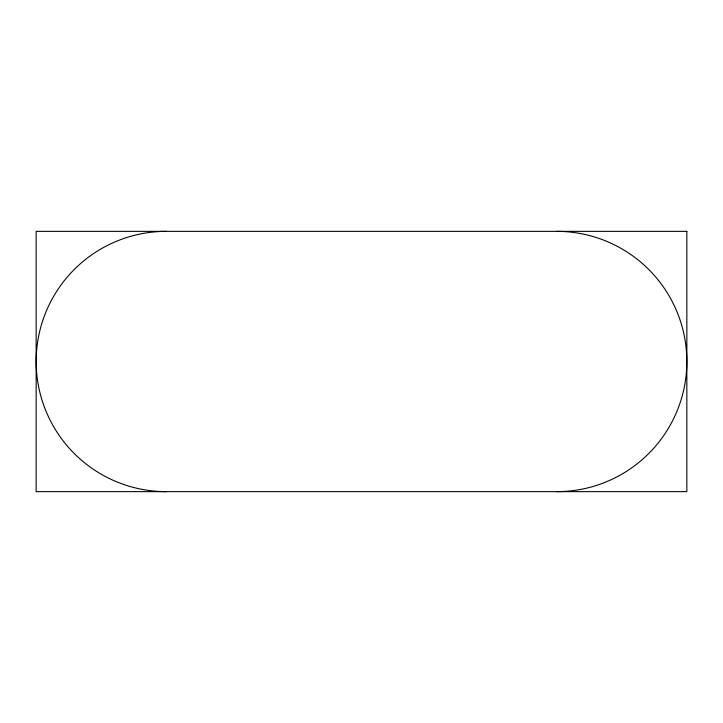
<?xml version="1.0" encoding="UTF-8"?>
<svg xmlns="http://www.w3.org/2000/svg" width="723" height="723" viewBox="0 0 723 723"><rect width="100%" height="100%" fill="white"/><g stroke="black" fill="none" stroke-linecap="round" stroke-linejoin="round"><path stroke-width="1.08" d="M556.71 231.36A130.14 130.14 0 0 1 686.85 361.5A130.14 130.14 0 0 1 556.71 491.64M166.29 491.64A130.14 130.14 0 0 1 36.15 361.5A130.14 130.14 0 0 1 166.29 231.36M686.85 231.36L36.15 231.36L36.15 491.64L686.85 491.64L686.85 231.36"/></g></svg>
